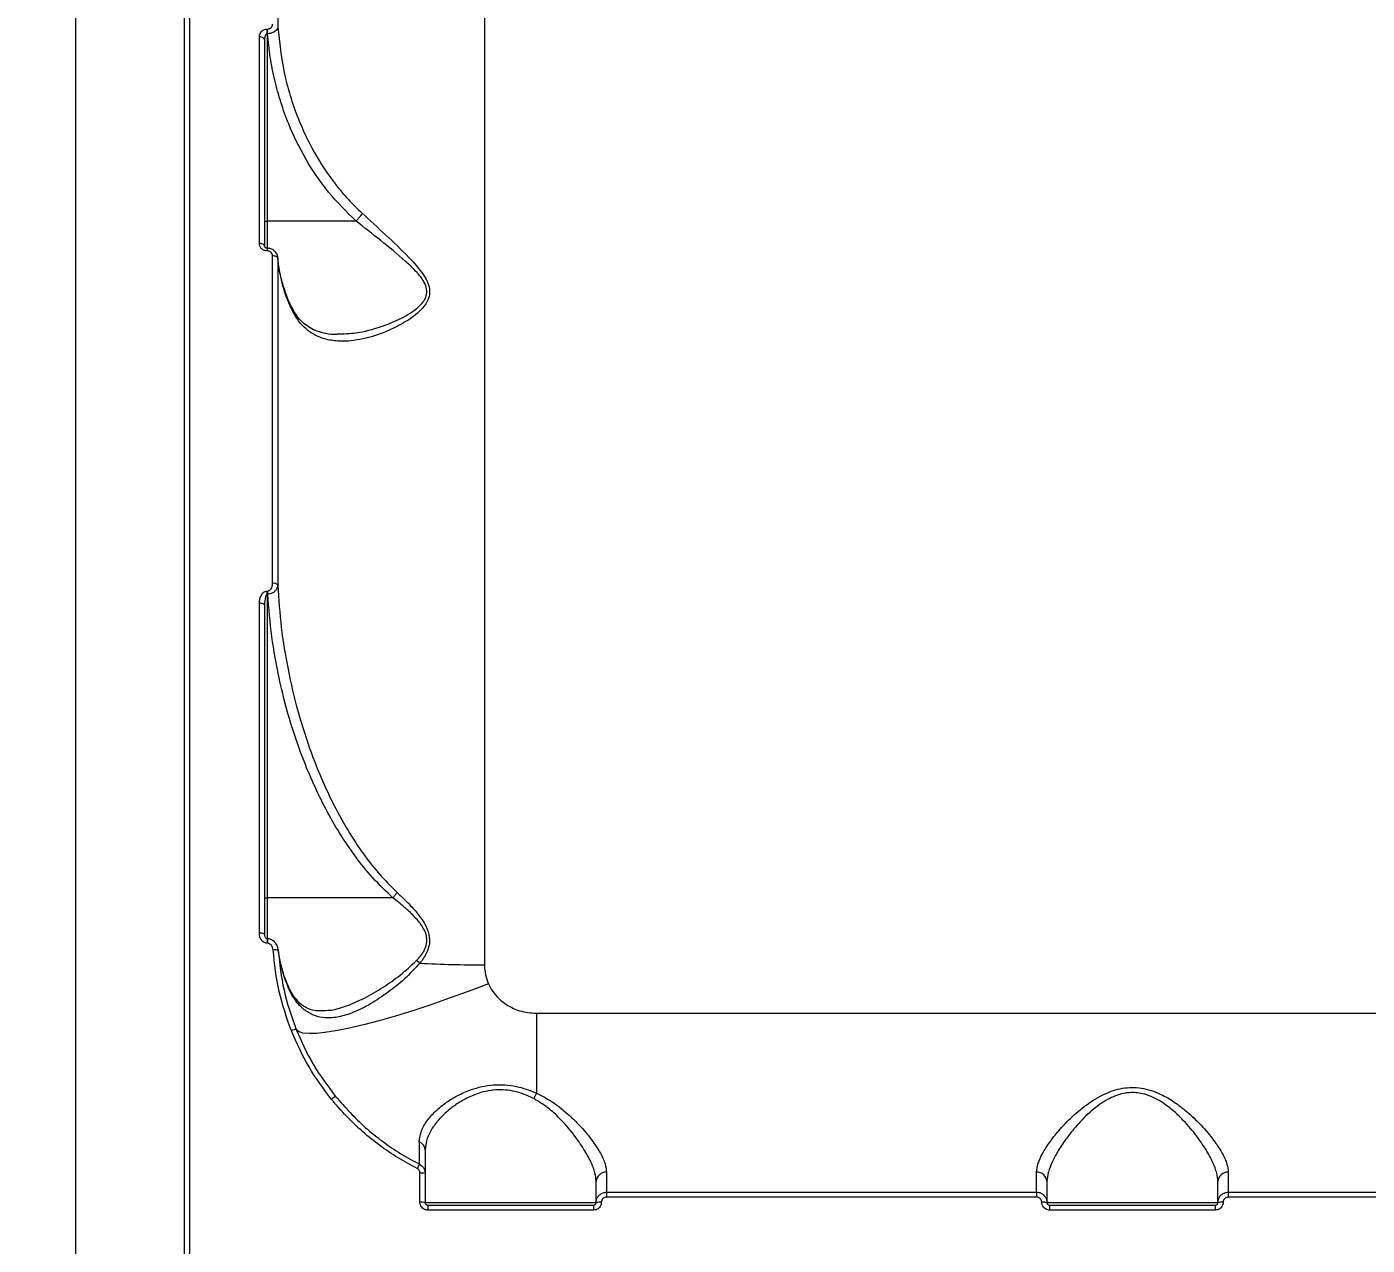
# Model space of a CAD drawing. Header units: millimetres. Extents: x -8327 to 9087, y -6583 to 5996.
# Drawn here: x -1316.4 to -1057.7, y 2670.7 to 2905.8 of the extents above; entities that cross this region are included whole.
import ezdxf

# ---------------------------------------------------------------- set-up
doc = ezdxf.new("R2010")
doc.units = ezdxf.units.MM
for name, color, linetype in [('DIKOM_ОБЪЕКТ', 7, 'Continuous'), ('DIKOM_РАЗМЕР_ЗОНА', 7, 'Continuous'), ('DIKOM_РАЗМЕР_ОБЪЕКТА', 7, 'Continuous')]:
    doc.layers.add(name, color=color, linetype=linetype)
doc.styles.add('style1', font='arial.ttf', dxfattribs={"width": 0.8})
doc.dimstyles.new('1-50', dxfattribs={"dimtxt": 300, "dimasz": 200, "dimexe": 100, "dimexo": 0, "dimgap": 100, "dimtad": 1, "dimtxsty": 'style1', "dimcen": 200, "dimclrd": 7, "dimclre": 7, "dimclrt": 7, "dimadec": 1, "dimazin": 2, "dimtfac": 1, "dimtmove": 0, "dimatfit": 2, "dimfxl": 0, "dimlwd": 25, "dimlwe": 18, "dimarcsym": 0})

# ---------------------------------------------------------------- blocks, each defined once
blk = doc.blocks.new('*D10')
at = {"layer": 'Defpoints', "color": 0, "transparency": 16777216}
for p in [(-465.57, 4500.84), (-6842.48, -4044.98), (-465.57, -4044.98)]:
    blk.add_point(p, dxfattribs=at)
at = {"layer": 'DIKOM_РАЗМЕР_ОБЪЕКТА', "color": 7, "lineweight": 18, "transparency": 16777216}
for p, q in [((-465.57, 4500.84), (-6942.48, 4500.84)), ((-465.57, -4044.98), (-6942.48, -4044.98))]:
    blk.add_line(p, q, dxfattribs=at)
at = {"layer": 'DIKOM_РАЗМЕР_ОБЪЕКТА', "color": 7, "lineweight": 25, "transparency": 16777216}
blk.add_line((-6842.48, 4300.84), (-6842.48, -3844.98), dxfattribs=at)
at = {"layer": 'DIKOM_РАЗМЕР_ОБЪЕКТА', "color": 7, "transparency": 16777216}
for points in [[(-6875.82, 4300.84), (-6809.15, 4300.84), (-6842.48, 4500.84)], [(-6875.82, -3844.98), (-6809.15, -3844.98), (-6842.48, -4044.98)]]:
    blk.add_solid(points, dxfattribs=at)
at = {"layer": 'DIKOM_РАЗМЕР_ОБЪЕКТА', "color": 7, "transparency": 16777216, "insert": (-7095.66, 227.93), "char_height": 300, "attachment_point": 5, "rotation": 90, "style": 'style1'}
blk.add_mtext('8550', dxfattribs=at)
blk = doc.blocks.new('*D11')
at = {"layer": 'Defpoints', "color": 0, "transparency": 16777216}
for p in [(-800.04, 5995.67), (-7876.63, -5539.81), (-800.04, -5539.81)]:
    blk.add_point(p, dxfattribs=at)
at = {"layer": 'DIKOM_РАЗМЕР_ЗОНА', "color": 7, "lineweight": 18, "transparency": 16777216}
for p, q in [((-800.04, 5995.67), (-7976.63, 5995.67)), ((-800.04, -5539.81), (-7976.63, -5539.81))]:
    blk.add_line(p, q, dxfattribs=at)
at = {"layer": 'DIKOM_РАЗМЕР_ЗОНА', "color": 7, "lineweight": 25, "transparency": 16777216}
blk.add_line((-7876.63, 5795.67), (-7876.63, -5339.81), dxfattribs=at)
at = {"layer": 'DIKOM_РАЗМЕР_ЗОНА', "color": 7, "transparency": 16777216}
for points in [[(-7909.96, 5795.67), (-7843.29, 5795.67), (-7876.63, 5995.67)], [(-7909.96, -5339.81), (-7843.29, -5339.81), (-7876.63, -5539.81)]]:
    blk.add_solid(points, dxfattribs=at)
at = {"layer": 'DIKOM_РАЗМЕР_ЗОНА', "color": 7, "transparency": 16777216, "insert": (-8129.8, 227.93), "char_height": 300, "attachment_point": 5, "rotation": 90, "style": 'style1'}
blk.add_mtext('11550', dxfattribs=at)

msp = doc.modelspace()

# ---------------------------------------------------------------- linework, layer by layer
at = {"layer": 'DIKOM_ОБЪЕКТ', "color": 7, "linetype": 'Continuous', "lineweight": 15}
for p, q in [((-1285.039, 3082.929), (-1285.039, 2663.931)), ((-1228.089, 3044.929), (-1228.089, 2724.776)), ((-1307.039, 2993.707), (-1307.039, 2332.15)), ((-1286.039, 2993.707), (-1286.039, 2332.15)), ((-1267.982, 2971.595), (-1267.982, 2905.764)), ((-1270.039, 2905.335), (-1269.936, 2905.335)), ((-1270.039, 2904.436), (-1270.039, 2905.335)), ((-1269.936, 2904.436), (-1269.936, 2905.335)), ((-1271.539, 2863.95), (-1271.539, 2903.814)), ((-1270.539, 2903.24), (-1270.539, 2863.472)), ((-1270.039, 2904.436), (-1270.039, 2868.281)), ((-1269.936, 2904.436), (-1270.039, 2904.436)), ((-1252.879, 2868.281), (-1270.039, 2868.281)), ((-1270.039, 2868.281), (-1270.039, 2863.057)), ((-1270.007, 2863.059), (-1270.039, 2863.059)), ((-1270.039, 2863.059), (-1270.039, 2862.534)), ((-1270.007, 2862.534), (-1270.039, 2862.534)), ((-1270.007, 2863.059), (-1270.007, 2862.534)), ((-1268.979, 2798.383), (-1268.979, 2861.561)), ((-1267.982, 2861.123), (-1267.982, 2798.084)), ((-1267.916, 2860.833), (-1267.95, 2861.257)), ((-1270.039, 2796.909), (-1269.918, 2796.909)), ((-1270.039, 2796.27), (-1270.039, 2796.909)), ((-1269.918, 2796.27), (-1269.918, 2796.909)), ((-1271.539, 2730.904), (-1271.539, 2794.543)), ((-1270.539, 2794.229), (-1270.539, 2730.742)), ((-1270.039, 2796.27), (-1270.039, 2737.74)), ((-1269.918, 2796.27), (-1270.039, 2796.27)), ((-1245.792, 2737.74), (-1270.039, 2737.74)), ((-1270.039, 2737.74), (-1270.039, 2729.772)), ((-1269.952, 2729.791), (-1270.039, 2729.791)), ((-1270.039, 2729.791), (-1270.039, 2728.948)), ((-1269.952, 2729.791), (-1269.952, 2728.948)), ((-1269.952, 2728.948), (-1270.039, 2728.948)), ((-1218.039, 2715.431), (-868.04, 2715.431)), ((-1218.039, 2715.431), (-1218.039, 2700.022)), ((-1240.539, 2678.967), (-1240.539, 2684.593)), ((-1239.54, 2684.542), (-1239.54, 2678.929)), ((-1206.54, 2678.929), (-1206.54, 2682.979)), ((-1204.539, 2684.786), (-1204.539, 2680.928)), ((-1121.539, 2680.928), (-1121.539, 2684.786)), ((-1119.539, 2682.979), (-1119.539, 2678.929)), ((-1086.539, 2678.929), (-1086.539, 2682.979)), ((-1084.539, 2684.786), (-1084.539, 2680.928)), ((-1204.539, 2680.928), (-1204.539, 2679.969)), ((-1204.539, 2680.928), (-1121.539, 2680.928)), ((-1121.539, 2680.928), (-1121.539, 2679.969)), ((-1084.539, 2680.928), (-1084.539, 2679.969)), ((-1084.539, 2680.928), (-1001.539, 2680.928)), ((-1239.54, 2678.929), (-1206.54, 2678.929)), ((-1239.039, 2678.429), (-1239.039, 2677.463)), ((-1239.039, 2678.429), (-1207.039, 2678.429)), ((-1207.039, 2677.463), (-1239.039, 2677.463)), ((-1207.039, 2678.429), (-1207.039, 2677.463)), ((-1121.539, 2679.969), (-1204.539, 2679.969)), ((-1119.539, 2678.929), (-1086.539, 2678.929)), ((-1119.039, 2678.429), (-1119.039, 2677.463)), ((-1119.039, 2678.429), (-1087.039, 2678.429)), ((-1087.039, 2677.463), (-1119.039, 2677.463)), ((-1087.039, 2678.429), (-1087.039, 2677.463)), ((-1001.539, 2679.969), (-1084.539, 2679.969))]:
    msp.add_line(p, q, dxfattribs=at)
at = {"layer": 'DIKOM_ОБЪЕКТ', "color": 7, "linetype": 'Continuous', "lineweight": 15, "flags": 128}
for points in [[(-1270.539, 2903.24), (-1270.559, 2903.352), (-1270.615, 2903.46), (-1270.708, 2903.559), (-1270.832, 2903.646), (-1270.984, 2903.717), (-1271.157, 2903.77), (-1271.344, 2903.803), (-1271.539, 2903.814)], [(-1270.539, 2868.12), (-1270.53, 2868.151), (-1270.501, 2868.182), (-1270.455, 2868.209), (-1270.393, 2868.234), (-1270.317, 2868.254), (-1270.231, 2868.269), (-1270.137, 2868.278), (-1270.039, 2868.281)], [(-1270.539, 2863.472), (-1270.559, 2863.565), (-1270.615, 2863.655), (-1270.708, 2863.738), (-1270.832, 2863.81), (-1270.984, 2863.87), (-1271.157, 2863.914), (-1271.344, 2863.941), (-1271.539, 2863.95)], [(-1267.982, 2861.123), (-1268.013, 2861.211), (-1268.078, 2861.293), (-1268.174, 2861.369), (-1268.299, 2861.435), (-1268.447, 2861.489), (-1268.614, 2861.529), (-1268.793, 2861.553), (-1268.979, 2861.561)], [(-1270.539, 2794.229), (-1270.559, 2794.29), (-1270.615, 2794.349), (-1270.708, 2794.403), (-1270.832, 2794.451), (-1270.984, 2794.49), (-1271.157, 2794.519), (-1271.344, 2794.537), (-1271.539, 2794.543)], [(-1270.539, 2737.58), (-1270.53, 2737.612), (-1270.501, 2737.642), (-1270.455, 2737.669), (-1270.393, 2737.693), (-1270.317, 2737.713), (-1270.231, 2737.728), (-1270.137, 2737.737), (-1270.039, 2737.74)], [(-1227.33, 2721.134), (-1231.024, 2719.728), (-1234.681, 2718.395), (-1238.266, 2717.15), (-1241.743, 2716.004), (-1245.077, 2714.969), (-1248.236, 2714.055), (-1251.189, 2713.271), (-1253.907, 2712.625), (-1256.362, 2712.123), (-1258.53, 2711.771), (-1260.39, 2711.57), (-1261.924, 2711.525), (-1263.116, 2711.634), (-1263.955, 2711.898), (-1264.433, 2712.313)]]:
    msp.add_lwpolyline(points, dxfattribs=at)
at = {"layer": 'DIKOM_ОБЪЕКТ', "color": 7, "linetype": 'Continuous', "lineweight": 15}
for centre, radius, start, end in [((-1268.777, 2797.245), 1.156, 46.56717, 100.0821), ((-1271.296, 2729.241), 1.681, 63.26544, 98.34201), ((-1268.528, 2725.701), 1.968, 70.71917, 100.10353), ((-1244.732, 2720.675), 6.076, 46.72991, 54.35587), ((-1228.213, 2961.146), 236.37, 267.00393, 270.02986), ((-1264.278, 2709.943), 2.375, 93.74157, 117.11974), ((-1255.175, 2696.204), 3.57, 117.47945, 132.7453), ((-1211.687, 2696.076), 7.479, 148.14852, 157.17448), ((-1241.299, 2688.974), 1.761, 1.82009, 68.86492), ((-1232.396, 2681.343), 9.629, 148.83569, 154.50646), ((-1240.292, 2679.66), 4.939, 81.23472, 92.86878), ((-1204.631, 2682.877), 1.911, 87.24923, 176.95044), ((-1121.448, 2682.877), 1.911, 3.04956, 92.75077), ((-1084.631, 2682.877), 1.911, 87.2393, 176.96038), ((-1240.29, 2672.39), 6.581, 83.45513, 92.17535), ((-1205.789, 2672.381), 6.59, 87.82895, 96.53952), ((-1120.29, 2672.388), 6.583, 83.45666, 92.17382), ((-1085.789, 2672.39), 6.581, 87.82465, 96.54487)]:
    msp.add_arc(centre, radius, start, end, dxfattribs=at)
for points, knots in [([(-1271.539, 2903.814), (-1271.539, 2903.842), (-1271.536, 2904.049), (-1271.452, 2904.405), (-1271.199, 2904.816), (-1270.866, 2905.106), (-1270.476, 2905.297), (-1270.185, 2905.322), (-1270.039, 2905.335)], [0, 0, 0, 0, 0.0392118, 0.2871925, 0.4951945, 0.6710143, 0.8352851, 1, 1, 1, 1]), ([(-1269.936, 2905.335), (-1269.842, 2905.343), (-1269.653, 2905.359), (-1269.401, 2905.482), (-1269.191, 2905.667), (-1269.034, 2905.926), (-1268.982, 2906.15), (-1268.98, 2906.282), (-1268.979, 2906.301)], [0, 0, 0, 0, 0.167296, 0.3344425, 0.5090709, 0.7130551, 0.957756, 1, 1, 1, 1]), ([(-1267.982, 2905.764), (-1267.984, 2905.739), (-1267.995, 2905.565), (-1268.112, 2905.263), (-1268.441, 2904.914), (-1268.87, 2904.659), (-1269.376, 2904.485), (-1269.748, 2904.452), (-1269.936, 2904.436)], [0, 0, 0, 0, 0.0391471, 0.2683417, 0.4664205, 0.6436792, 0.8199574, 1, 1, 1, 1]), ([(-1267.982, 2905.764), (-1267.673, 2902.8), (-1267.205, 2898.318), (-1265.64, 2892.476), (-1263.837, 2887.3), (-1261.08, 2881.484), (-1257.667, 2876.316), (-1254.449, 2872.451), (-1252.614, 2870.674), (-1251.697, 2869.785)], [0, 0, 0, 0, 0.2227161, 0.336735, 0.4507495, 0.6310068, 0.8132757, 0.9066479, 1, 1, 1, 1]), ([(-1270.039, 2904.436), (-1270.065, 2904.433), (-1270.116, 2904.427), (-1270.216, 2904.369), (-1270.326, 2904.239), (-1270.431, 2904.01), (-1270.512, 2903.692), (-1270.538, 2903.423), (-1270.539, 2903.262), (-1270.539, 2903.24)], [0, 0, 0, 0, 0.0552117, 0.1098701, 0.2436785, 0.4175624, 0.6517855, 0.9517721, 1, 1, 1, 1]), ([(-1252.876, 2868.282), (-1254.707, 2870.089), (-1258.417, 2873.751), (-1262.685, 2880.158), (-1265.586, 2886.068), (-1267.441, 2891.196), (-1268.627, 2895.511), (-1269.502, 2899.93), (-1269.791, 2902.934), (-1269.936, 2904.436)], [0, 0, 0, 0, 0.1852085, 0.375224, 0.5580281, 0.6672705, 0.7765221, 0.8882633, 1, 1, 1, 1]), ([(-1251.697, 2869.785), (-1250.201, 2868.413), (-1247.168, 2865.634), (-1243.296, 2861.999), (-1240.771, 2859.219), (-1239.516, 2857.423), (-1238.817, 2855.967), (-1238.591, 2854.442), (-1239.02, 2852.776), (-1239.876, 2851.638), (-1241.423, 2850.095), (-1243.705, 2848.528), (-1247.431, 2846.712), (-1251.649, 2845.382), (-1255.55, 2844.965), (-1258.703, 2845.383), (-1260.965, 2846.266), (-1262.849, 2847.657), (-1264.229, 2849.257), (-1264.93, 2850.574), (-1265.224, 2851.126)], [0, 0, 0, 0, 0.0952094, 0.1929566, 0.2448014, 0.2710709, 0.2981706, 0.3242903, 0.3503885, 0.3910762, 0.4019417, 0.4719643, 0.5438111, 0.6393964, 0.7378516, 0.7988558, 0.861366, 0.9113767, 0.9628405, 1, 1, 1, 1]), ([(-1251.697, 2869.785), (-1251.724, 2869.737), (-1251.813, 2869.582), (-1252.039, 2869.247), (-1252.413, 2868.768), (-1252.722, 2868.444), (-1252.876, 2868.282)], [0, 0, 0, 0, 0.1073993, 0.3494931, 0.6747771, 1, 1, 1, 1]), ([(-1256.537, 2846.509), (-1255.309, 2846.537), (-1252.548, 2846.599), (-1248.462, 2847.73), (-1244.507, 2849.239), (-1242.127, 2850.634), (-1240.479, 2852.009), (-1239.581, 2852.994), (-1239.114, 2854.496), (-1239.352, 2855.827), (-1240.018, 2857.042), (-1240.661, 2857.852), (-1241.736, 2859.067), (-1244.078, 2861.256), (-1248.104, 2864.541), (-1251.287, 2867.034), (-1252.879, 2868.281)], [0, 0, 0, 0, 0.1104989, 0.2485065, 0.3481928, 0.4475015, 0.4623428, 0.5166406, 0.5502396, 0.5837043, 0.6157813, 0.6480652, 0.6549244, 0.7267053, 0.8633015, 1, 1, 1, 1]), ([(-1252.879, 2868.281), (-1252.879, 2868.281), (-1252.878, 2868.281), (-1252.877, 2868.281), (-1252.876, 2868.282), (-1252.876, 2868.282)], [0, 0, 0, 0, 0.3981598, 0.7586555, 1, 1, 1, 1]), ([(-1270.039, 2862.534), (-1270.115, 2862.537), (-1270.362, 2862.548), (-1270.776, 2862.684), (-1271.195, 2863.002), (-1271.484, 2863.446), (-1271.521, 2863.782), (-1271.539, 2863.95)], [0, 0, 0, 0, 0.0931153, 0.3039264, 0.5302559, 0.7652189, 1, 1, 1, 1]), ([(-1270.039, 2863.062), (-1270.064, 2863.062), (-1270.133, 2863.06), (-1270.245, 2863.092), (-1270.363, 2863.151), (-1270.464, 2863.245), (-1270.531, 2863.358), (-1270.529, 2863.434), (-1270.528, 2863.472)], [0, 0, 0, 0, 0.0676387, 0.1856323, 0.3241147, 0.5015871, 0.7458527, 1, 1, 1, 1]), ([(-1267.992, 2861.238), (-1267.991, 2861.253), (-1267.977, 2861.508), (-1268.173, 2862.001), (-1268.625, 2862.592), (-1269.282, 2862.991), (-1269.775, 2863.027), (-1270.007, 2863.044)], [0, 0, 0, 0, 0.0155781, 0.2612962, 0.5139214, 0.7710318, 1, 1, 1, 1]), ([(-1268.979, 2861.561), (-1268.992, 2861.676), (-1269.018, 2861.906), (-1269.215, 2862.21), (-1269.502, 2862.429), (-1269.787, 2862.524), (-1269.956, 2862.532), (-1270.007, 2862.534)], [0, 0, 0, 0, 0.2336729, 0.4673228, 0.6955778, 0.9087545, 1, 1, 1, 1]), ([(-1265.224, 2851.126), (-1265.351, 2851.4), (-1266.148, 2853.116), (-1267.334, 2856.425), (-1267.763, 2859.537), (-1267.982, 2861.123)], [0, 0, 0, 0, 0.0849933, 0.5334676, 1, 1, 1, 1]), ([(-1265.282, 2851.663), (-1265.301, 2851.697), (-1265.796, 2852.6), (-1266.506, 2854.455), (-1267.356, 2857.217), (-1267.813, 2859.357), (-1267.897, 2860.57), (-1267.916, 2860.833)], [0, 0, 0, 0, 0.0114389, 0.3103577, 0.6119755, 0.9158237, 1, 1, 1, 1]), ([(-1265.224, 2851.126), (-1265.22, 2851.146), (-1265.194, 2851.307), (-1265.186, 2851.505), (-1265.283, 2851.63), (-1265.3, 2851.653)], [0, 0, 0, 0, 0.1035896, 0.8366596, 1, 1, 1, 1]), ([(-1256.524, 2846.401), (-1256.593, 2846.397), (-1257.346, 2846.359), (-1258.652, 2846.549), (-1260.343, 2846.971), (-1261.775, 2847.639), (-1262.984, 2848.512), (-1264.014, 2849.606), (-1264.762, 2850.639), (-1265.137, 2851.408), (-1265.274, 2851.69)], [0, 0, 0, 0, 0.017572, 0.1926803, 0.3631484, 0.5134471, 0.6719491, 0.8048953, 0.928567, 1, 1, 1, 1]), ([(-1271.539, 2794.543), (-1271.518, 2794.853), (-1271.476, 2795.45), (-1271.167, 2796.183), (-1270.777, 2796.634), (-1270.407, 2796.866), (-1270.162, 2796.895), (-1270.039, 2796.909)], [0, 0, 0, 0, 0.3089097, 0.5924, 0.7697237, 0.8844811, 1, 1, 1, 1]), ([(-1269.918, 2796.909), (-1269.838, 2796.918), (-1269.68, 2796.936), (-1269.446, 2797.082), (-1269.205, 2797.364), (-1269.017, 2797.82), (-1268.992, 2798.189), (-1268.979, 2798.383)], [0, 0, 0, 0, 0.1190275, 0.2373945, 0.4122963, 0.6910424, 1, 1, 1, 1]), ([(-1267.982, 2798.084), (-1268.017, 2797.849), (-1268.085, 2797.386), (-1268.499, 2796.829), (-1268.988, 2796.492), (-1269.454, 2796.313), (-1269.76, 2796.285), (-1269.918, 2796.27)], [0, 0, 0, 0, 0.27366745, 0.53727158, 0.72079634, 0.85652018, 1, 1, 1, 1]), ([(-1267.982, 2798.084), (-1267.798, 2795.355), (-1267.429, 2789.896), (-1266.087, 2781.724), (-1264.173, 2773.602), (-1261.388, 2764.934), (-1258.203, 2757.485), (-1254.832, 2751.264), (-1251.889, 2746.692), (-1248.659, 2742.436), (-1246.134, 2739.925), (-1244.943, 2738.741)], [0, 0, 0, 0, 0.1269762, 0.2539541, 0.383673, 0.5133733, 0.6746744, 0.756559, 0.8384276, 0.9238213, 1, 1, 1, 1]), ([(-1270.039, 2796.27), (-1270.056, 2796.268), (-1270.094, 2796.263), (-1270.158, 2796.218), (-1270.271, 2796.074), (-1270.503, 2795.413), (-1270.523, 2794.759), (-1270.539, 2794.229)], [0, 0, 0, 0, 0.0232805, 0.0519632, 0.1042039, 0.2733501, 1, 1, 1, 1]), ([(-1245.783, 2737.743), (-1247.096, 2738.991), (-1249.738, 2741.502), (-1253.104, 2745.747), (-1256.113, 2750.203), (-1258.769, 2754.864), (-1261.129, 2759.698), (-1263.542, 2765.501), (-1265.836, 2772.283), (-1267.816, 2780.117), (-1269.259, 2788.122), (-1269.698, 2793.554), (-1269.918, 2796.27)], [0, 0, 0, 0, 0.0822802, 0.1655622, 0.2475151, 0.3294869, 0.4129253, 0.4963682, 0.6209032, 0.7454515, 0.8727271, 1, 1, 1, 1]), ([(-1245.792, 2737.74), (-1245.79, 2737.74), (-1245.788, 2737.741), (-1245.785, 2737.741), (-1245.784, 2737.742), (-1245.783, 2737.743)], [0, 0, 0, 0, 0.4374981, 0.7829385, 1, 1, 1, 1]), ([(-1241.191, 2725.613), (-1240.695, 2726.172), (-1239.844, 2727.13), (-1239.194, 2728.764), (-1239.199, 2729.886), (-1239.459, 2731.054), (-1240.204, 2732.495), (-1241.695, 2734.241), (-1243.632, 2736.016), (-1245.028, 2737.131), (-1245.792, 2737.74)], [0, 0, 0, 0, 0.1504048, 0.2579055, 0.3420711, 0.3655553, 0.4904965, 0.6488198, 0.8079247, 1, 1, 1, 1]), ([(-1244.943, 2738.741), (-1244.965, 2738.71), (-1245.085, 2738.545), (-1245.357, 2738.198), (-1245.632, 2737.905), (-1245.783, 2737.743)], [0, 0, 0, 0, 0.0927142, 0.4978175, 1, 1, 1, 1]), ([(-1244.943, 2738.741), (-1244.215, 2738.058), (-1242.877, 2736.804), (-1241.041, 2734.789), (-1239.603, 2732.82), (-1238.715, 2730.768), (-1238.621, 2728.797), (-1239.265, 2726.85), (-1240.092, 2725.738), (-1240.567, 2725.099)], [0, 0, 0, 0, 0.1839956, 0.3384031, 0.4956165, 0.624169, 0.7374466, 0.8492051, 1, 1, 1, 1]), ([(-1270.039, 2728.948), (-1270.179, 2728.963), (-1270.457, 2728.993), (-1270.864, 2729.238), (-1271.24, 2729.664), (-1271.494, 2730.256), (-1271.525, 2730.699), (-1271.539, 2730.904)], [0, 0, 0, 0, 0.1522648, 0.3040387, 0.5080462, 0.7732538, 1, 1, 1, 1]), ([(-1269.998, 2729.796), (-1270.013, 2729.794), (-1270.044, 2729.787), (-1270.102, 2729.8), (-1270.191, 2729.845), (-1270.325, 2729.976), (-1270.471, 2730.248), (-1270.546, 2730.529), (-1270.534, 2730.709), (-1270.532, 2730.742)], [0, 0, 0, 0, 0.03602035, 0.07724145, 0.1418012, 0.29121435, 0.54294054, 0.91843144, 1, 1, 1, 1]), ([(-1267.901, 2727.709), (-1267.903, 2727.749), (-1267.919, 2728.102), (-1268.161, 2728.685), (-1268.658, 2729.329), (-1269.268, 2729.682), (-1269.727, 2729.825), (-1269.947, 2729.788), (-1269.953, 2729.787)], [0, 0, 0, 0, 0.038111, 0.3331274, 0.5749809, 0.7909193, 0.9935668, 1, 1, 1, 1]), ([(-1268.873, 2727.639), (-1268.898, 2727.805), (-1268.946, 2728.134), (-1269.174, 2728.54), (-1269.459, 2728.806), (-1269.725, 2728.931), (-1269.888, 2728.943), (-1269.952, 2728.948)], [0, 0, 0, 0, 0.2718217, 0.5388994, 0.7375612, 0.8965459, 1, 1, 1, 1]), ([(-1265.361, 2712.057), (-1266.244, 2714.558), (-1268.034, 2719.625), (-1268.591, 2724.946), (-1268.873, 2727.639)], [0, 0, 0, 0, 0.4937681, 1, 1, 1, 1]), ([(-1267.878, 2727.559), (-1267.611, 2724.988), (-1267.069, 2719.782), (-1265.319, 2714.823), (-1264.433, 2712.313)], [0, 0, 0, 0, 0.4937706, 1, 1, 1, 1]), ([(-1266.054, 2720.671), (-1266.425, 2721.657), (-1267.275, 2723.914), (-1267.661, 2726.246), (-1267.878, 2727.559)], [0, 0, 0, 0, 0.4365681, 1, 1, 1, 1]), ([(-1266.08, 2721.015), (-1266.199, 2721.281), (-1266.714, 2722.429), (-1267.303, 2724.528), (-1267.765, 2726.503), (-1267.859, 2727.573), (-1267.871, 2727.714)], [0, 0, 0, 0, 0.1224893, 0.5293421, 0.9380302, 1, 1, 1, 1]), ([(-1240.567, 2725.099), (-1241.54, 2724.052), (-1243.489, 2721.955), (-1246.786, 2719.398), (-1250.091, 2717.17), (-1253.292, 2715.565), (-1256.214, 2714.657), (-1258.717, 2714.456), (-1260.892, 2714.906), (-1262.76, 2715.909), (-1264.392, 2717.557), (-1265.448, 2719.271), (-1265.942, 2720.415), (-1266.054, 2720.671)], [0, 0, 0, 0, 0.1039347, 0.2080578, 0.3213679, 0.4346143, 0.5351338, 0.6355707, 0.7202647, 0.8048973, 0.8901551, 0.9753345, 1, 1, 1, 1]), ([(-1259.796, 2715.948), (-1259.108, 2715.96), (-1257.493, 2715.986), (-1254.631, 2716.825), (-1251.255, 2718.295), (-1247.772, 2720.348), (-1244.321, 2722.721), (-1242.241, 2724.643), (-1241.191, 2725.613)], [0, 0, 0, 0, 0.1232502, 0.2891702, 0.4732576, 0.6616167, 0.8292396, 1, 1, 1, 1]), ([(-1228.089, 2724.776), (-1228.089, 2724.718), (-1228.085, 2724.078), (-1227.957, 2722.824), (-1227.542, 2721.705), (-1227.33, 2721.134)], [0, 0, 0, 0, 0.0468432, 0.5143283, 1, 1, 1, 1]), ([(-1266.116, 2720.996), (-1266.11, 2720.988), (-1266.053, 2720.911), (-1266.053, 2720.792), (-1266.053, 2720.688), (-1266.054, 2720.671)], [0, 0, 0, 0, 0.0889973, 0.8583464, 1, 1, 1, 1]), ([(-1259.789, 2715.918), (-1260.076, 2715.917), (-1260.824, 2715.915), (-1261.888, 2716.205), (-1262.967, 2716.735), (-1263.91, 2717.506), (-1264.762, 2718.499), (-1265.507, 2719.652), (-1265.926, 2720.604), (-1266.11, 2721.02)], [0, 0, 0, 0, 0.1067878, 0.2773223, 0.4563559, 0.6002295, 0.7388909, 0.8858374, 1, 1, 1, 1]), ([(-1227.33, 2721.134), (-1227.063, 2720.615), (-1226.314, 2719.161), (-1224.308, 2717.236), (-1221.358, 2715.72), (-1219.153, 2715.528), (-1218.039, 2715.431)], [0, 0, 0, 0, 0.1529652, 0.4283726, 0.7114418, 1, 1, 1, 1]), ([(-1257.599, 2698.826), (-1259.128, 2700.862), (-1262.223, 2704.982), (-1264.307, 2709.68), (-1265.361, 2712.057)], [0, 0, 0, 0, 0.494175, 1, 1, 1, 1]), ([(-1264.433, 2712.313), (-1263.425, 2710.041), (-1261.386, 2705.443), (-1258.356, 2701.411), (-1256.823, 2699.371)], [0, 0, 0, 0, 0.494148, 1, 1, 1, 1]), ([(-1240.664, 2690.617), (-1240.602, 2691.24), (-1240.477, 2692.488), (-1239.466, 2694.409), (-1237.889, 2696.312), (-1235.883, 2698.008), (-1233.6, 2699.447), (-1231.376, 2700.485), (-1229.141, 2701.199), (-1226.985, 2701.612), (-1224.713, 2701.708), (-1221.869, 2701.414), (-1219.633, 2700.72), (-1218.253, 2700.116), (-1218.039, 2700.022)], [0, 0, 0, 0, 0.1100998, 0.2202186, 0.3292882, 0.4383086, 0.5249633, 0.6115141, 0.6753406, 0.7390971, 0.8039994, 0.868893, 0.9797328, 1, 1, 1, 1]), ([(-1121.539, 2684.786), (-1121.475, 2685.342), (-1121.346, 2686.453), (-1120.42, 2688.43), (-1119.072, 2690.552), (-1117.186, 2692.928), (-1114.735, 2695.508), (-1111.648, 2698.067), (-1108.25, 2700.101), (-1105.127, 2701.054), (-1102.682, 2701.172), (-1100.805, 2700.96), (-1098.971, 2700.437), (-1096.856, 2699.516), (-1094.604, 2698.137), (-1091.954, 2696.036), (-1089.351, 2693.483), (-1087.143, 2690.765), (-1085.61, 2688.357), (-1084.706, 2686.368), (-1084.592, 2685.284), (-1084.539, 2684.786)], [0, 0, 0, 0, 0.0554768, 0.1110246, 0.1664967, 0.2220058, 0.2900238, 0.3579648, 0.422676, 0.4774057, 0.5052461, 0.5330936, 0.5627113, 0.592376, 0.6404311, 0.6885815, 0.7603255, 0.8320613, 0.8910002, 0.9498675, 1, 1, 1, 1]), ([(-1241.088, 2685.487), (-1242.329, 2686.156), (-1244.813, 2687.493), (-1248.311, 2689.881), (-1251.639, 2692.556), (-1254.776, 2695.519), (-1256.658, 2697.724), (-1257.599, 2698.826)], [0, 0, 0, 0, 0.1976749, 0.3953795, 0.59308, 0.7965407, 1, 1, 1, 1]), ([(-1256.823, 2699.371), (-1254.984, 2697.31), (-1252.199, 2694.188), (-1247.811, 2690.695), (-1244.324, 2688.305), (-1241.853, 2686.979), (-1240.636, 2686.326)], [0, 0, 0, 0, 0.3951618, 0.5986705, 0.8021771, 1, 1, 1, 1]), ([(-1218.58, 2698.977), (-1218.776, 2699.075), (-1220.031, 2699.703), (-1222.026, 2700.41), (-1224.53, 2700.715), (-1225.939, 2700.669), (-1227.366, 2700.489), (-1228.808, 2700.166), (-1230.881, 2699.399), (-1232.942, 2698.3), (-1235.062, 2696.779), (-1236.931, 2694.998), (-1238.403, 2693.002), (-1239.354, 2690.991), (-1239.478, 2689.684), (-1239.54, 2689.03)], [0, 0, 0, 0, 0.0201067, 0.1287303, 0.1863649, 0.2439963, 0.2548572, 0.3176707, 0.3805795, 0.4675451, 0.5546282, 0.6653734, 0.7761644, 0.8880905, 1, 1, 1, 1]), ([(-1206.54, 2682.979), (-1206.589, 2683.519), (-1206.695, 2684.675), (-1207.521, 2686.786), (-1208.893, 2689.308), (-1210.873, 2692.161), (-1213.255, 2694.891), (-1215.794, 2697.285), (-1217.643, 2698.407), (-1218.58, 2698.977)], [0, 0, 0, 0, 0.1227094, 0.2624644, 0.4060153, 0.5749283, 0.7482653, 0.8723732, 1, 1, 1, 1]), ([(-1218.039, 2700.022), (-1217.016, 2699.5), (-1214.967, 2698.453), (-1212.122, 2696.177), (-1209.418, 2693.562), (-1207.197, 2690.837), (-1205.644, 2688.42), (-1204.713, 2686.402), (-1204.595, 2685.3), (-1204.539, 2684.786)], [0, 0, 0, 0, 0.1281573, 0.2567401, 0.4268169, 0.5968805, 0.7373123, 0.877572, 1, 1, 1, 1]), ([(-1086.539, 2682.979), (-1086.586, 2683.503), (-1086.689, 2684.647), (-1087.495, 2686.732), (-1088.861, 2689.254), (-1090.819, 2692.098), (-1093.132, 2694.769), (-1095.491, 2696.979), (-1097.495, 2698.428), (-1099.394, 2699.405), (-1101.326, 2700.058), (-1103.049, 2700.201), (-1104.679, 2700.009), (-1105.963, 2699.679), (-1108.154, 2698.735), (-1110.757, 2696.89), (-1113.491, 2694.217), (-1115.663, 2691.517), (-1117.34, 2689.032), (-1118.538, 2686.81), (-1119.366, 2684.737), (-1119.482, 2683.564), (-1119.539, 2682.979)], [0, 0, 0, 0, 0.0507153, 0.1106822, 0.1707192, 0.2435963, 0.3164707, 0.3642937, 0.4119918, 0.4404641, 0.4688604, 0.5101031, 0.5210896, 0.5472193, 0.5734052, 0.6369318, 0.7054964, 0.7741543, 0.8307621, 0.8873371, 0.9437057, 1, 1, 1, 1]), ([(-1240.636, 2686.326), (-1240.637, 2686.422), (-1240.64, 2686.617), (-1240.649, 2688.024), (-1240.658, 2689.505), (-1240.663, 2690.369), (-1240.664, 2690.617)], [0, 0, 0, 0, 0.3362317, 0.6822334, 0.9087876, 1, 1, 1, 1]), ([(-1239.54, 2689.03), (-1239.54, 2688.184), (-1239.54, 2686.442), (-1239.54, 2684.867), (-1239.54, 2684.651), (-1239.54, 2684.542)], [0, 0, 0, 0, 0.3175172, 0.6539197, 1, 1, 1, 1]), ([(-1240.539, 2684.593), (-1240.551, 2684.706), (-1240.573, 2684.932), (-1240.745, 2685.231), (-1240.937, 2685.406), (-1241.062, 2685.473), (-1241.088, 2685.487)], [0, 0, 0, 0, 0.3066971, 0.613236, 0.9194166, 1, 1, 1, 1]), ([(-1240.636, 2686.326), (-1240.584, 2686.298), (-1240.335, 2686.162), (-1239.952, 2685.815), (-1239.606, 2685.217), (-1239.562, 2684.767), (-1239.54, 2684.542)], [0, 0, 0, 0, 0.0806226, 0.3871301, 0.6936042, 1, 1, 1, 1]), ([(-1206.54, 2678.929), (-1206.53, 2679.076), (-1206.505, 2679.448), (-1206.265, 2680.011), (-1205.813, 2680.518), (-1205.213, 2680.862), (-1204.764, 2680.906), (-1204.539, 2680.928)], [0, 0, 0, 0, 0.1416709, 0.3563628, 0.5709678, 0.7854599, 1, 1, 1, 1]), ([(-1121.539, 2680.928), (-1121.393, 2680.919), (-1121.021, 2680.894), (-1120.459, 2680.655), (-1119.951, 2680.203), (-1119.606, 2679.603), (-1119.562, 2679.154), (-1119.539, 2678.929)], [0, 0, 0, 0, 0.1407128, 0.3554743, 0.5703047, 0.7851689, 1, 1, 1, 1]), ([(-1086.539, 2678.929), (-1086.53, 2679.076), (-1086.505, 2679.448), (-1086.265, 2680.011), (-1085.813, 2680.518), (-1085.213, 2680.862), (-1084.764, 2680.906), (-1084.539, 2680.928)], [0, 0, 0, 0, 0.1416686, 0.3563571, 0.570908, 0.7854633, 1, 1, 1, 1]), ([(-1239.039, 2677.463), (-1239.15, 2677.47), (-1239.428, 2677.489), (-1239.85, 2677.669), (-1240.231, 2678.009), (-1240.49, 2678.459), (-1240.523, 2678.798), (-1240.539, 2678.967)], [0, 0, 0, 0, 0.1406788, 0.3550873, 0.5698813, 0.7848526, 1, 1, 1, 1]), ([(-1239.54, 2678.929), (-1239.534, 2678.872), (-1239.523, 2678.76), (-1239.437, 2678.61), (-1239.31, 2678.497), (-1239.169, 2678.437), (-1239.076, 2678.431), (-1239.039, 2678.429)], [0, 0, 0, 0, 0.21560092, 0.43054656, 0.64526861, 0.85937822, 1, 1, 1, 1]), ([(-1205.539, 2678.967), (-1205.547, 2678.856), (-1205.565, 2678.576), (-1205.745, 2678.153), (-1206.084, 2677.772), (-1206.534, 2677.513), (-1206.871, 2677.48), (-1207.039, 2677.463)], [0, 0, 0, 0, 0.1418201, 0.3567274, 0.5712855, 0.7856634, 1, 1, 1, 1]), ([(-1207.039, 2678.429), (-1206.983, 2678.434), (-1206.871, 2678.445), (-1206.721, 2678.531), (-1206.608, 2678.658), (-1206.548, 2678.799), (-1206.542, 2678.892), (-1206.54, 2678.929)], [0, 0, 0, 0, 0.2139961, 0.42827757, 0.64273319, 0.85782708, 1, 1, 1, 1]), ([(-1204.539, 2679.969), (-1204.652, 2679.958), (-1204.877, 2679.936), (-1205.176, 2679.763), (-1205.402, 2679.509), (-1205.522, 2679.227), (-1205.534, 2679.041), (-1205.539, 2678.967)], [0, 0, 0, 0, 0.2141872, 0.428647, 0.6431931, 0.8580766, 1, 1, 1, 1]), ([(-1120.539, 2678.967), (-1120.55, 2679.079), (-1120.573, 2679.305), (-1120.745, 2679.605), (-1120.999, 2679.832), (-1121.28, 2679.952), (-1121.466, 2679.964), (-1121.539, 2679.969)], [0, 0, 0, 0, 0.2150772, 0.4302181, 0.6449362, 0.8594125, 1, 1, 1, 1]), ([(-1119.039, 2677.463), (-1119.15, 2677.47), (-1119.428, 2677.489), (-1119.85, 2677.668), (-1120.231, 2678.009), (-1120.49, 2678.459), (-1120.523, 2678.798), (-1120.539, 2678.967)], [0, 0, 0, 0, 0.1405896, 0.3551097, 0.5698457, 0.7848348, 1, 1, 1, 1]), ([(-1119.539, 2678.929), (-1119.534, 2678.872), (-1119.523, 2678.76), (-1119.437, 2678.61), (-1119.31, 2678.497), (-1119.169, 2678.437), (-1119.076, 2678.431), (-1119.039, 2678.429)], [0, 0, 0, 0, 0.2155829, 0.4307079, 0.645236, 0.859659, 1, 1, 1, 1]), ([(-1085.539, 2678.967), (-1085.547, 2678.856), (-1085.565, 2678.576), (-1085.745, 2678.153), (-1086.084, 2677.772), (-1086.534, 2677.513), (-1086.871, 2677.48), (-1087.039, 2677.463)], [0, 0, 0, 0, 0.1418151, 0.3567318, 0.5713667, 0.785754, 1, 1, 1, 1]), ([(-1087.039, 2678.429), (-1086.983, 2678.434), (-1086.871, 2678.445), (-1086.721, 2678.531), (-1086.608, 2678.658), (-1086.548, 2678.799), (-1086.542, 2678.892), (-1086.539, 2678.929)], [0, 0, 0, 0, 0.2140458, 0.4281114, 0.6426168, 0.8577606, 1, 1, 1, 1]), ([(-1084.539, 2679.969), (-1084.652, 2679.958), (-1084.877, 2679.936), (-1085.176, 2679.763), (-1085.402, 2679.509), (-1085.522, 2679.227), (-1085.535, 2679.041), (-1085.539, 2678.967)], [0, 0, 0, 0, 0.21432125, 0.42863186, 0.64316194, 0.8580872, 1, 1, 1, 1])]:
    msp.add_open_spline(points, degree=3, knots=knots, dxfattribs=at)

# ---------------------------------------------------------------- dimensions: what is measured, and where the dimension line sits
at = {"layer": 'DIKOM_РАЗМЕР_ЗОНА'}
dim = msp.add_linear_dim(base=(-7876.626, -5539.809), p1=(-800.039, 5995.666), p2=(-800.039, -5539.809), angle=90, text='11550', dimstyle='1-50', dxfattribs=at)
dim.commit()
dim.dimension.update_dxf_attribs({"geometry": '*D11', "text_midpoint": (-7876.626, 227.928), "dimtype": 160})
at = {"layer": 'DIKOM_РАЗМЕР_ОБЪЕКТА'}
dim = msp.add_linear_dim(base=(-6842.485, -4044.984), p1=(-465.572, 4500.841), p2=(-465.572, -4044.984), angle=90, text='8550', dimstyle='1-50', dxfattribs=at)
dim.commit()
dim.dimension.update_dxf_attribs({"geometry": '*D10', "text_midpoint": (-6842.485, 227.928), "dimtype": 160})

doc.saveas('drawing.dxf')
